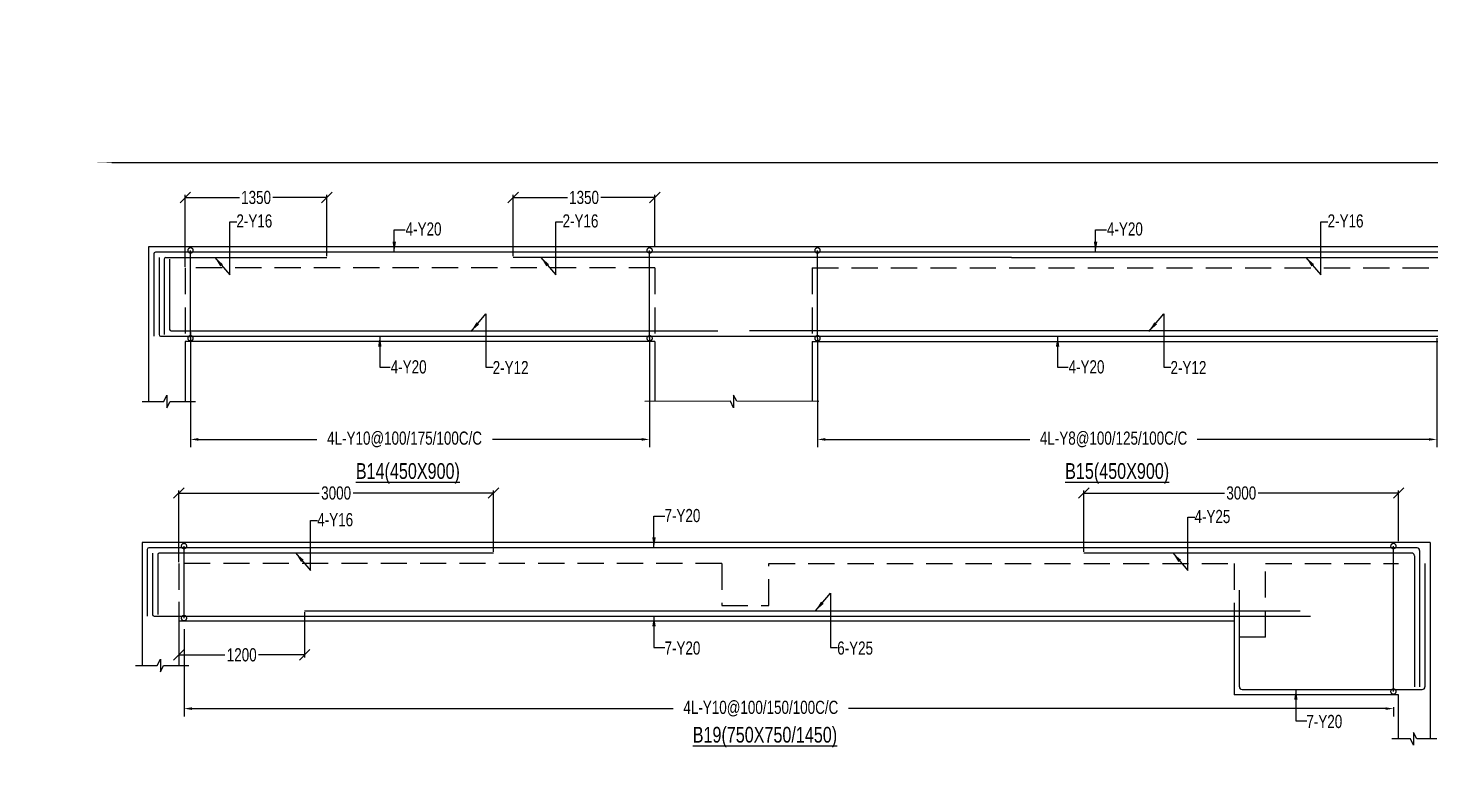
# Model space of a CAD drawing. Header units: millimetres. Extents: x 31347440 to 31744305, y -21457036 to -21063618.
# Drawn here: x 31643646 to 31657017, y -21127721 to -21120586 of the extents above; entities that cross this region are included whole.
import ezdxf

# ---------------------------------------------------------------- set-up
doc = ezdxf.new("R2010")
doc.units = ezdxf.units.MM
doc.header["$LTSCALE"] = 1000
doc.header["$MEASUREMENT"] = 0
doc.set_wipeout_variables(frame=1)
doc.header["$PDMODE"] = 3
for name, pattern in [('CONTINOUS', [0]), ('CONTINU', [0]), ('HIDDEN', [0.375, 0.25, -0.125])]:
    doc.linetypes.add(name, pattern=pattern)
for name, color, linetype in [('-S-ARROW', 253, 'Continuous'), ('-S-MISC', 8, 'Continuous'), ('-S-STIRUP', 11, 'Continuous'), ('-STR-BEAM', 7, 'CONTINU'), ('-STR-COLUMN', 5, 'HIDDEN'), ('-STR-REINF', 3, 'Continuous'), ('-STR-RF-DIM', 8, 'CONTINOUS'), ('-STR-TEXT', 6, 'Continuous'), ('SEC TEXT', 9, 'Continuous'), ('SLAB LINE', 254, 'HIDDEN')]:
    doc.layers.add(name, color=color, linetype=linetype)
doc.styles.add('BEAM-LS', font='romans.shx', dxfattribs={"width": 0.8})
doc.styles.add('SOBHA', font='swisscl.ttf')
doc.styles.add('sobha.sed', font='swisscl.ttf')
doc.dimstyles.new('S-50', dxfattribs={"dimscale": 50, "dimtxt": 2.5, "dimasz": 2, "dimexe": 0.5, "dimexo": 0.25, "dimgap": 0.25, "dimtad": 0, "dimdec": 0, "dimrnd": 0.0005, "dimzin": 0, "dimdsep": 46, "dimtxsty": 'sobha.sed', "dimblk": 'OBLIQUE', "dimcen": 0.09, "dimclrd": 8, "dimclre": 8, "dimclrt": 6, "dimadec": 0, "dimazin": 0, "dimtfac": 1, "dimtdec": 0, "dimtofl": 0, "dimtmove": 2, "dimatfit": 3, "dimfxl": 0.18, "dimtolj": 1, "dimtzin": 0, "dimlwd": -1, "dimlwe": -1, "dimarcsym": 0})
doc.dimstyles.new('S-DIM50', dxfattribs={"dimscale": 50, "dimtxt": 2.5, "dimasz": 1.5, "dimexe": 1.5, "dimexo": 1, "dimgap": 0.5, "dimtad": 0, "dimdec": 0, "dimzin": 0, "dimdsep": 46, "dimtxsty": 'SOBHA', "dimcen": 0.09, "dimclrd": 256, "dimclre": 256, "dimclrt": 6, "dimadec": 5, "dimazin": 0, "dimtfac": 1, "dimtdec": 0, "dimtofl": 0, "dimtmove": 0, "dimatfit": 3, "dimfxl": 0.18, "dimtolj": 1, "dimtzin": 0, "dimlwd": -1, "dimlwe": -1, "dimarcsym": 0})
doc.dimstyles.new('STIRUP', dxfattribs={"dimscale": 50, "dimtxt": 2.5, "dimasz": 2.2, "dimexe": 0, "dimexo": 0, "dimgap": 0.5, "dimtad": 0, "dimdec": 0, "dimzin": 0, "dimdsep": 46, "dimtxsty": 'BEAM-LS', "dimblk": 'DOTSMALL', "dimcen": 0.09, "dimclrd": 256, "dimclre": 256, "dimclrt": 256, "dimadec": 5, "dimazin": 0, "dimtfac": 1, "dimtdec": 0, "dimtofl": 0, "dimtmove": 0, "dimatfit": 3, "dimldrblk": 'DOTSMALL', "dimfxl": 0, "dimfxlon": 1, "dimtolj": 1, "dimtzin": 0, "dimlwd": -1, "dimlwe": -1, "dimarcsym": 0})

# ---------------------------------------------------------------- blocks, each defined once
blk = doc.blocks.new('_OBLIQUE')
at = {"color": 0, "linetype": 'ByBlock'}
blk.add_line((-0.5, -0.5), (0.5, 0.5), dxfattribs=at)
blk = doc.blocks.new('*D9')
at = {"layer": '-STR-RF-DIM', "transparency": 16777216}
for p, q in [((31645194, -21123484), (31645194, -21124580)), ((31649570, -21123529), (31649570, -21124580)), ((31645269, -21124505), (31646397, -21124505)), ((31649495, -21124505), (31648071, -21124505))]:
    blk.add_line(p, q, dxfattribs=at)
for points in [[(31645269, -21124492), (31645269, -21124517), (31645194, -21124505)], [(31649495, -21124492), (31649495, -21124517), (31649570, -21124505)]]:
    blk.add_solid(points, dxfattribs=at)
at = {"layer": 'Defpoints', "color": 0, "transparency": 16777216}
for p in [(31645194, -21123484, 178587), (31649570, -21123529, 0), (31649570, -21124505)]:
    blk.add_point(p, dxfattribs=at)
at = {"layer": '-STR-RF-DIM', "color": 6, "transparency": 16777216, "insert": (31647234, -21124505), "char_height": 125, "attachment_point": 5, "style": 'SOBHA'}
blk.add_mtext('\\A1;4L-Y10@100/175/100C/C', dxfattribs=at)
blk = doc.blocks.new('_DotSmall')
at = {"color": 0, "linetype": 'ByBlock', "const_width": 0.5}
blk.add_lwpolyline([(-0.0625, 0, 1), (0.0625, 0, 1)], format="xyb", close=True, dxfattribs=at)
blk = doc.blocks.new('*D10')
at = {"layer": '-S-STIRUP', "ltscale": 100, "transparency": 16777216}
blk.add_line((31645194, -21123541), (31645194, -21122704), dxfattribs=at)
at = {"layer": 'Defpoints', "color": 0, "linetype": 'CONTINU', "ltscale": 100, "transparency": 16777216}
for p in [(31645194, -21122704), (31645194, -21122704), (31645194, -21123541)]:
    blk.add_point(p, dxfattribs=at)
at = {"layer": '-S-STIRUP', "linetype": 'CONTINU', "ltscale": 100, "transparency": 16777216, "xscale": 100, "yscale": 100, "zscale": 100}
for p, rotation in [((31645194, -21122704), 90), ((31645194, -21123541), 270)]:
    blk.add_blockref('_DotSmall', p, dxfattribs=dict(at, rotation=rotation))
blk = doc.blocks.new('*D11')
at = {"layer": '-S-STIRUP', "ltscale": 100, "transparency": 16777216}
blk.add_line((31649570, -21123541), (31649570, -21122704), dxfattribs=at)
at = {"layer": 'Defpoints', "color": 0, "linetype": 'CONTINU', "ltscale": 100, "transparency": 16777216}
for p in [(31649570, -21122704), (31649570, -21122704), (31649570, -21123541)]:
    blk.add_point(p, dxfattribs=at)
at = {"layer": '-S-STIRUP', "linetype": 'CONTINU', "ltscale": 100, "transparency": 16777216, "xscale": 100, "yscale": 100, "zscale": 100}
for p, rotation in [((31649570, -21122704), 90), ((31649570, -21123541), 270)]:
    blk.add_blockref('_DotSmall', p, dxfattribs=dict(at, rotation=rotation))
blk = doc.blocks.new('*D12')
at = {"layer": '-S-STIRUP', "ltscale": 100, "transparency": 16777216}
blk.add_line((31651170, -21123541), (31651170, -21122704), dxfattribs=at)
at = {"layer": 'Defpoints', "color": 0, "linetype": 'CONTINU', "ltscale": 100, "transparency": 16777216}
for p in [(31651170, -21122704), (31651170, -21122704), (31651170, -21123541)]:
    blk.add_point(p, dxfattribs=at)
at = {"layer": '-S-STIRUP', "linetype": 'CONTINU', "ltscale": 100, "transparency": 16777216, "xscale": 100, "yscale": 100, "zscale": 100}
for p, rotation in [((31651170, -21122704), 90), ((31651170, -21123541), 270)]:
    blk.add_blockref('_DotSmall', p, dxfattribs=dict(at, rotation=rotation))
blk = doc.blocks.new('*D8')
at = {"layer": '-STR-RF-DIM', "transparency": 16777216}
for p, q in [((31651170, -21123541), (31651170, -21124580)), ((31657072, -21123541), (31657072, -21124580)), ((31651245, -21124505), (31653194, -21124505)), ((31656997, -21124505), (31654789, -21124505))]:
    blk.add_line(p, q, dxfattribs=at)
for points in [[(31651245, -21124492), (31651245, -21124517), (31651170, -21124505)], [(31656997, -21124492), (31656997, -21124517), (31657072, -21124505)]]:
    blk.add_solid(points, dxfattribs=at)
at = {"layer": 'Defpoints', "color": 0, "transparency": 16777216}
for p in [(31651170, -21123541, 0), (31657072, -21123541, 0), (31651170, -21124505)]:
    blk.add_point(p, dxfattribs=at)
at = {"layer": '-STR-RF-DIM', "color": 6, "transparency": 16777216, "insert": (31653992, -21124505), "char_height": 125, "attachment_point": 5, "style": 'SOBHA'}
blk.add_mtext('\\A1;4L-Y8@100/125/100C/C', dxfattribs=at)
blk = doc.blocks.new('*D317')
at = {"color": 8, "transparency": 16777216}
for p, q in [((31648270, -21122759), (31648270, -21122175)), ((31648270, -21122200), (31648786, -21122200)), ((31649620, -21122200), (31649105, -21122200)), ((31649620, -21122659), (31649620, -21122175))]:
    blk.add_line(p, q, dxfattribs=at)
at = {"layer": 'Defpoints', "color": 0, "transparency": 16777216}
for p in [(31649620, -21122200), (31648270, -21122771, 0), (31649620, -21122671, 0)]:
    blk.add_point(p, dxfattribs=at)
at = {"color": 8, "transparency": 16777216, "xscale": 100, "yscale": 100, "zscale": 100, "rotation": 180}
blk.add_blockref('_OBLIQUE', (31648270, -21122200), dxfattribs=at)
at = {"color": 8, "transparency": 16777216, "xscale": 100, "yscale": 100, "zscale": 100}
blk.add_blockref('_OBLIQUE', (31649620, -21122200), dxfattribs=at)
at = {"color": 6, "transparency": 16777216, "insert": (31648945, -21122200), "char_height": 125, "attachment_point": 5, "style": 'sobha.sed'}
blk.add_mtext('\\A1;1350', dxfattribs=at)
blk = doc.blocks.new('*D318')
at = {"color": 8, "transparency": 16777216}
for p, q in [((31645144, -21122859), (31645144, -21122175)), ((31645144, -21122200), (31645660, -21122200)), ((31646494, -21122200), (31645979, -21122200)), ((31646494, -21122759), (31646494, -21122175))]:
    blk.add_line(p, q, dxfattribs=at)
at = {"layer": 'Defpoints', "color": 0, "transparency": 16777216}
for p in [(31645144, -21122200), (31646494, -21122771, 0), (31645144, -21122871, 0)]:
    blk.add_point(p, dxfattribs=at)
at = {"color": 8, "transparency": 16777216, "xscale": 100, "yscale": 100, "zscale": 100, "rotation": 180}
blk.add_blockref('_OBLIQUE', (31645144, -21122200), dxfattribs=at)
at = {"color": 8, "transparency": 16777216, "xscale": 100, "yscale": 100, "zscale": 100}
blk.add_blockref('_OBLIQUE', (31646494, -21122200), dxfattribs=at)
at = {"color": 6, "transparency": 16777216, "insert": (31645819, -21122200), "char_height": 125, "attachment_point": 5, "style": 'sobha.sed'}
blk.add_mtext('\\A1;1350', dxfattribs=at)
blk = doc.blocks.new('*D365')
at = {"layer": '-STR-RF-DIM', "transparency": 16777216}
for p, q in [((31645132, -21126312), (31645132, -21127145)), ((31645207, -21127070), (31649793, -21127070)), ((31656584, -21127070), (31651466, -21127070)), ((31656659, -21127057), (31656659, -21127145))]:
    blk.add_line(p, q, dxfattribs=at)
for points in [[(31645207, -21127057), (31645207, -21127082), (31645132, -21127070)], [(31656584, -21127057), (31656584, -21127082), (31656659, -21127070)]]:
    blk.add_solid(points, dxfattribs=at)
at = {"layer": 'Defpoints', "color": 0, "transparency": 16777216}
for p in [(31645132, -21126312, 178587), (31656659, -21127057, 0), (31656659, -21127070)]:
    blk.add_point(p, dxfattribs=at)
at = {"layer": '-STR-RF-DIM', "color": 6, "transparency": 16777216, "insert": (31650630, -21127070), "char_height": 125, "attachment_point": 5, "style": 'SOBHA'}
blk.add_mtext('\\A1;4L-Y10@100/150/100C/C', dxfattribs=at)
blk = doc.blocks.new('*D366')
at = {"layer": '-S-STIRUP', "ltscale": 100, "transparency": 16777216}
blk.add_line((31645132, -21126207), (31645132, -21125521), dxfattribs=at)
at = {"layer": 'Defpoints', "color": 0, "linetype": 'CONTINU', "ltscale": 100, "transparency": 16777216}
for p in [(31645132, -21125521), (31645132, -21125521), (31645132, -21126207)]:
    blk.add_point(p, dxfattribs=at)
at = {"layer": '-S-STIRUP', "linetype": 'CONTINU', "ltscale": 100, "transparency": 16777216, "xscale": 100, "yscale": 100, "zscale": 100}
for p, rotation in [((31645132, -21125521), 90), ((31645132, -21126207), 270)]:
    blk.add_blockref('_DotSmall', p, dxfattribs=dict(at, rotation=rotation))
blk = doc.blocks.new('*D367')
at = {"layer": '-S-STIRUP', "ltscale": 100, "transparency": 16777216}
blk.add_line((31656659, -21126907), (31656659, -21125521), dxfattribs=at)
at = {"layer": 'Defpoints', "color": 0, "linetype": 'CONTINU', "ltscale": 100, "transparency": 16777216}
for p in [(31656659, -21125521), (31656659, -21125521), (31656659, -21126907)]:
    blk.add_point(p, dxfattribs=at)
at = {"layer": '-S-STIRUP', "linetype": 'CONTINU', "ltscale": 100, "transparency": 16777216, "xscale": 100, "yscale": 100, "zscale": 100}
for p, rotation in [((31656659, -21125521), 90), ((31656659, -21126907), 270)]:
    blk.add_blockref('_DotSmall', p, dxfattribs=dict(at, rotation=rotation))
blk = doc.blocks.new('*D374')
at = {"color": 8, "transparency": 16777216}
for p, q in [((31653709, -21125575), (31653709, -21124991)), ((31653709, -21125016), (31655048, -21125016)), ((31656709, -21125016), (31655370, -21125016)), ((31656709, -21125475), (31656709, -21124991))]:
    blk.add_line(p, q, dxfattribs=at)
at = {"layer": 'Defpoints', "color": 0, "transparency": 16777216}
for p in [(31656709, -21125016), (31656709, -21125488, 0), (31653709, -21125588, 0)]:
    blk.add_point(p, dxfattribs=at)
at = {"color": 8, "transparency": 16777216, "xscale": 100, "yscale": 100, "zscale": 100, "rotation": 180}
blk.add_blockref('_OBLIQUE', (31653709, -21125016), dxfattribs=at)
at = {"color": 8, "transparency": 16777216, "xscale": 100, "yscale": 100, "zscale": 100}
blk.add_blockref('_OBLIQUE', (31656709, -21125016), dxfattribs=at)
at = {"color": 6, "transparency": 16777216, "insert": (31655209, -21125016), "char_height": 125, "attachment_point": 5, "style": 'sobha.sed'}
blk.add_mtext('\\A1;3000', dxfattribs=at)
blk = doc.blocks.new('*D379')
at = {"color": 8, "transparency": 16777216}
for p, q in [((31645082, -21125675), (31645082, -21124991)), ((31645082, -21125016), (31646421, -21125016)), ((31648082, -21125016), (31646743, -21125016)), ((31648082, -21125575), (31648082, -21124991))]:
    blk.add_line(p, q, dxfattribs=at)
at = {"layer": 'Defpoints', "color": 0, "transparency": 16777216}
for p in [(31648082, -21125016), (31645082, -21125688), (31648082, -21125588, 0)]:
    blk.add_point(p, dxfattribs=at)
at = {"color": 8, "transparency": 16777216, "xscale": 100, "yscale": 100, "zscale": 100, "rotation": 180}
blk.add_blockref('_OBLIQUE', (31645082, -21125016), dxfattribs=at)
at = {"color": 8, "transparency": 16777216, "xscale": 100, "yscale": 100, "zscale": 100}
blk.add_blockref('_OBLIQUE', (31648082, -21125016), dxfattribs=at)
at = {"color": 6, "transparency": 16777216, "insert": (31646582, -21125016), "char_height": 125, "attachment_point": 5, "style": 'sobha.sed'}
blk.add_mtext('\\A1;3000', dxfattribs=at)
blk = doc.blocks.new('*D375')
at = {"color": 8, "transparency": 16777216}
for p, q in [((31645082, -21126053), (31645082, -21126583)), ((31646282, -21126150), (31646282, -21126583)), ((31645082, -21126558), (31645522, -21126558)), ((31646282, -21126558), (31645841, -21126558))]:
    blk.add_line(p, q, dxfattribs=at)
at = {"layer": 'Defpoints', "color": 0, "transparency": 16777216}
for p in [(31645082, -21126040), (31646282, -21126138, 0), (31646282, -21126558)]:
    blk.add_point(p, dxfattribs=at)
at = {"color": 8, "transparency": 16777216, "xscale": 100, "yscale": 100, "zscale": 100, "rotation": 180}
blk.add_blockref('_OBLIQUE', (31645082, -21126558), dxfattribs=at)
at = {"color": 8, "transparency": 16777216, "xscale": 100, "yscale": 100, "zscale": 100}
blk.add_blockref('_OBLIQUE', (31646282, -21126558), dxfattribs=at)
at = {"color": 6, "transparency": 16777216, "insert": (31645682, -21126558), "char_height": 125, "attachment_point": 5, "style": 'sobha.sed'}
blk.add_mtext('\\A1;1200', dxfattribs=at)

msp = doc.modelspace()

# ---------------------------------------------------------------- linework, layer by layer
at = {"layer": '-S-MISC', "linetype": 'ByBlock', "ltscale": 1000, "elevation": 0}
for points in [[(31644731.8, -21124142.3), (31644939.5, -21124142.3), (31644969.4, -21124082.6), (31644969.4, -21124202.8), (31644999.3, -21124142.3), (31645240.3, -21124142.3)], [(31651183, -21124142.3), (31650400.3, -21124141.9), (31650370.4, -21124082.2), (31650370.4, -21124202.4), (31650340.6, -21124141.9), (31649524.6, -21124142.3)], [(31644669.2, -21126658.4), (31644877, -21126658.4), (31644906.8, -21126598.8), (31644906.8, -21126718.9), (31644936.7, -21126658.4), (31645177.7, -21126658.4)], [(31657071.5, -21127358.4), (31656881.3, -21127358), (31656851.4, -21127298.3), (31656851.4, -21127418.5), (31656821.6, -21127358), (31656644.6, -21127358.4)]]:
    msp.add_lwpolyline(points, dxfattribs=at)
at = {"layer": '-STR-BEAM'}
for p, q in [((31663698.2, -21122671.4, 0), (31644794.4, -21122671.4)), ((31649620.4, -21123571.4, 0), (31645144.4, -21123571.4, 0)), ((31651120.4, -21123571.4, 0), (31657122.4, -21123571.4, 0)), ((31657008.9, -21125487.5, 0), (31644731.8, -21125487.5, 0)), ((31655140.9, -21126237.5, 0), (31645081.9, -21126237.5, 0)), ((31655140.9, -21126237.5, 0), (31655140.9, -21126937.5, 0)), ((31656708.9, -21126937.5, 0), (31655140.9, -21126937.5, 0))]:
    msp.add_line(p, q, dxfattribs=at)
at = {"layer": '-STR-BEAM', "elevation": 0}
msp.add_lwpolyline([(31679606.4, -21150567.8), (31644306.4, -21150567.8), (31644306.4, -21121867.8), (31679606.4, -21121867.8)], close=True, dxfattribs=at)
at = {"layer": '-STR-COLUMN', "linetype": 'Continuous', "ltscale": 10}
for p, q in [((31644794.4, -21122671.4, 0), (31644794.4, -21124142.3, 0)), ((31645144.4, -21123571.4, 0), (31645144.4, -21124142.3, 0)), ((31649620.4, -21123571.4, 0), (31649620.4, -21124142.3, 0)), ((31651120.4, -21123571.4, 0), (31651120.4, -21124142.3, 0)), ((31644731.8, -21125487.5, 0), (31644731.8, -21126658.4, 0)), ((31657008.9, -21125487.5, 0), (31657008.9, -21127358.3, 0)), ((31645081.9, -21126237.5, 0), (31645081.9, -21126658.4, 0)), ((31656708.3, -21127358.3, 0), (31656708.3, -21126937.5, 0))]:
    msp.add_line(p, q, dxfattribs=at)
at = {"layer": '-STR-REINF', "ltscale": 10}
for p, q in [((31644844.4, -21122736.4, 0), (31644844.4, -21123522, 0)), ((31663636.4, -21122721.4, 0), (31644859.4, -21122721.4, 0)), ((31644894.4, -21122771.4, 0), (31644894.4, -21123506.4, 0)), ((31644959.4, -21122771.4, 0), (31646494.4, -21122771.4, 0)), ((31653020.4, -21122771.4, 0), (31648270.4, -21122771.4, 0)), ((31653020.4, -21122771.4, 0), (31659922.4, -21122771.4, 0)), ((31644944.4, -21122786.4, 0), (31644944.4, -21123506.4, 0)), ((31644994.4, -21122786.4, 0), (31644994.4, -21123456.4, 0)), ((31644909.4, -21123521.4, 0), (31663636.4, -21123521.4, 0)), ((31645009.4, -21123471.4, 0), (31650220.4, -21123471.4, 0)), ((31657722.4, -21123471.4, 0), (31650520.4, -21123471.4, 0)), ((31644781.8, -21125552.5, 0), (31644781.8, -21126188.2, 0)), ((31656883.9, -21125537.5, 0), (31644796.8, -21125537.5, 0)), ((31656908.9, -21125562.5, 0), (31656908.9, -21126862.5, 0)), ((31644831.8, -21125587.5, 0), (31644831.8, -21126172.5, 0)), ((31644881.8, -21125602.5, 0), (31644881.8, -21126172.5, 0)), ((31648081.9, -21125587.5, 0), (31644896.8, -21125587.5, 0)), ((31656833.9, -21125587.5, 0), (31653708.9, -21125587.5, 0)), ((31656858.9, -21125612.5, 0), (31656858.9, -21126862.5, 0)), ((31656958.9, -21125687.5, 0), (31656958.9, -21126862.5, 0)), ((31655190.9, -21126862.5, 0), (31655190.9, -21125939.8, 0)), ((31644846.8, -21126187.5, 0), (31655867.7, -21126187.5, 0)), ((31646281.9, -21126137.5, 0), (31655769.5, -21126137.5, 0)), ((31655215.9, -21126887.5, 0), (31656933.9, -21126887.5, 0))]:
    msp.add_line(p, q, dxfattribs=at)
for centre, radius, start, end in [((31644859.4, -21122736.4, 0), 15, 90, 180), ((31644959.4, -21122786.4, 0), 15, 90, 180), ((31644909.4, -21123506.4, 0), 15, 180, 270), ((31645009.4, -21123456.4, 0), 15, 180, 270), ((31644796.8, -21125552.5, 0), 15, 90, 180), ((31644896.8, -21125602.5, 0), 15, 90, 180), ((31644846.8, -21126172.5, 0), 15, 180, 270), ((31656933.9, -21126862.5, 0), 25, 270, 0)]:
    msp.add_arc(centre, radius, start, end, dxfattribs=at)
at = {"layer": '-STR-REINF', "ltscale": 10, "extrusion": (-3.02465e-10, 5.87885e-08, 1)}
msp.add_arc((31656883.9, -21125562.5, -1.3), 25, 0, 90, dxfattribs=at)
at = {"layer": '-STR-REINF', "ltscale": 10, "extrusion": (-3.02465e-10, 8.8334e-08, 1)}
msp.add_arc((31656833.9, -21125612.5, -1.9), 25, 0, 90, dxfattribs=at)
at = {"layer": '-STR-REINF', "ltscale": 10, "extrusion": (8.86701e-09, 0, 1)}
msp.add_arc((31655215.9, -21126862.5, 0.3), 25, 180, 270, dxfattribs=at)
at = {"layer": 'SLAB LINE', "color": 8, "linetype": 'HIDDEN'}
for p, q in [((31649620.4, -21122871.4, 0), (31645144.4, -21122871.4, 0)), ((31645144.4, -21122871.4, 0), (31645144.4, -21123571.4, 0)), ((31649620.4, -21122871.4, 0), (31649620.4, -21123571.4, 0)), ((31651120.4, -21122871.4, 0), (31657122.4, -21122871.4, 0)), ((31651120.4, -21122871.4, 0), (31651120.4, -21123571.4, 0)), ((31650257, -21125687.5, 0), (31645081.9, -21125687.5, 0)), ((31645081.9, -21125687.5, 0), (31645081.9, -21126237.5, 0)), ((31650707, -21125687.5, 0), (31655140.9, -21125687.5, 0)), ((31655140.9, -21125687.5, 0), (31655140.9, -21126237.5, 0)), ((31655440.9, -21126387.5, 0), (31655440.9, -21125687.5, 0)), ((31655440.9, -21125687.5, 0), (31656708.9, -21125687.5, 0)), ((31655440.9, -21126387.5, 0), (31655140.9, -21126387.5, 0))]:
    msp.add_line(p, q, dxfattribs=at)
at = {"layer": 'SLAB LINE', "color": 8, "linetype": 'HIDDEN', "elevation": 0}
msp.add_lwpolyline([(31650257, -21125687.5), (31650257, -21126087.5), (31650707, -21126087.5), (31650707, -21125687.5)], dxfattribs=at)

# ---------------------------------------------------------------- texts
at = {"layer": '-STR-TEXT', "color": 6, "style": 'SOBHA'}
for s, p in [('2-Y16', (31645631.5, -21122485.5, 0)), ('2-Y16', (31648740, -21122485.5, 0)), ('2-Y16', (31656032, -21122485.5, 0)), ('2-Y12', (31648074, -21123883, 0)), ('2-Y12', (31654534.5, -21123883, 0)), ('7-Y20', (31649711.6, -21125292.7, 0)), ('4-Y25', (31654763, -21125301.6, 0)), ('4-Y16', (31646402, -21125332.4, 0)), ('7-Y20', (31649711.6, -21126554.8, 0)), ('6-Y25', (31651357.5, -21126555.3, 0)), ('7-Y20', (31655829.4, -21127254.8, 0))]:
    msp.add_text(s, height=125, dxfattribs=at).set_placement(p)
at = {"layer": '-STR-TEXT', "color": 6, "char_height": 125, "style": 'SOBHA'}
for insert, attachment_point in [((31647244.4, -21122437.1, 0), 1), ((31653928.9, -21122437.1, 0), 1), ((31647102.3, -21123877.7, 0), 7), ((31653562.8, -21123877.7, 0), 7)]:
    msp.add_mtext('\\A1;4-Y20', dxfattribs=dict(at, insert=insert, attachment_point=attachment_point))
at = {"layer": 'SEC TEXT', "color": 4, "linetype": 'ByBlock', "style": 'sobha.sed'}
for s, p in [('%%UB14(450X900)', (31646769.8, -21124880.9, 0)), ('%%UB15(450X900)', (31653530.3, -21124880.9, 0)), ('%%UB19(750X750/1450)', (31649980.8, -21127393.3, 0))]:
    msp.add_text(s, height=150, rotation=359.98928, dxfattribs=at).set_placement(p)

# ---------------------------------------------------------------- dimensions: what is measured, and where the dimension line sits
at = {"layer": '-S-STIRUP', "linetype": 'CONTINU', "ltscale": 100}
for base, p1, p2, picture, middle in [((31645194.3, -21122704.4, 178586.6), (31645194.3, -21123541.1, 178586.6), (31645194.3, -21122704.4, 178586.6), '*D10', (31645194.3, -21123122.7, 178586.6)), ((31649570.4, -21122704.4, 0), (31649570.4, -21123541.1, 0), (31649570.4, -21122704.4, 0), '*D11', (31649570.4, -21123122.7, 0)), ((31651170.4, -21122704.4, 0), (31651170.4, -21123541.1, 0), (31651170.4, -21122704.4, 0), '*D12', (31651170.4, -21123122.7, 0)), ((31645131.7, -21125520.5, 178586.6), (31645131.7, -21126207.2, 178586.6), (31645131.7, -21125520.5, 178586.6), '*D366', (31645131.7, -21125863.9, 178586.6)), ((31656658.9, -21125520.5, 0), (31656658.9, -21126907.2, 0), (31656658.9, -21125520.5, 0), '*D367', (31656658.9, -21126213.9, 0))]:
    dim = msp.add_linear_dim(base=base, p1=p1, p2=p2, angle=90, text=' ', dimstyle='STIRUP', override={"dimasz": 2}, dxfattribs=at)
    dim.commit()
    dim.dimension.update_dxf_attribs({"geometry": picture, "text_midpoint": middle})
at = {"layer": '-STR-RF-DIM'}
for base, p1, p2, text, picture, middle in [((31649570.4, -21124505, 0), (31645194.3, -21123484.2, 178586.6), (31649570.4, -21123529.4, 0), '4L-Y10@100/175/100C/C', '*D9', (31647233.9, -21124505, 0)), ((31656658.9, -21127069.8, 0), (31645131.7, -21126311.6, 178586.6), (31656658.9, -21127056.9, 0), '4L-Y10@100/150/100C/C', '*D365', (31650629.6, -21127069.8, 0))]:
    dim = msp.add_linear_dim(base=base, p1=p1, p2=p2, text=text, dimstyle='S-DIM50', override={"dimscale": 1, "dimtxt": 125, "dimasz": 75, "dimexe": 75, "dimexo": 0, "dimgap": 25, "dimsah": 1, "dimcen": 4.5, "dimfxl": 75}, dxfattribs=at)
    dim.commit()
    dim.dimension.update_dxf_attribs({"geometry": picture, "text_midpoint": middle, "dimtype": 160})
dim = msp.add_linear_dim(base=(31651170.4, -21124505, 0), p1=(31657072.4, -21123541.1, 0), p2=(31651170.4, -21123541.1, 0), angle=180, text='4L-Y8@100/125/100C/C', dimstyle='S-DIM50', override={"dimscale": 1, "dimtxt": 125, "dimasz": 75, "dimexe": 75, "dimexo": 0, "dimgap": 25, "dimsah": 1, "dimcen": 4.5, "dimfxl": 75}, dxfattribs=at)
dim.commit()
dim.dimension.update_dxf_attribs({"geometry": '*D8', "text_midpoint": (31653991.5, -21124505, 0), "dimtype": 160})
at = {"color": 1}
dim = msp.add_linear_dim(base=(31645144.4, -21122200, 0), p1=(31646494.4, -21122771.4, 0), p2=(31645144.4, -21122871.4, 0), angle=180, dimstyle='S-50', override={"dimclrd": 8}, dxfattribs=at)
dim.commit()
dim.dimension.update_dxf_attribs({"geometry": '*D318', "text_midpoint": (31645819.4, -21122200, 0)})
dim = msp.add_linear_dim(base=(31649620.4, -21122200, 0), p1=(31648270.4, -21122771.4, 0), p2=(31649620.4, -21122671.4, 0), dimstyle='S-50', override={"dimclrd": 8}, dxfattribs=at)
dim.commit()
dim.dimension.update_dxf_attribs({"geometry": '*D317', "text_midpoint": (31648945.4, -21122200, 0)})
for base, p1, p2, picture, middle in [((31648081.9, -21125016.1, 0), (31645081.9, -21125687.5, 0), (31648081.9, -21125587.5, 0), '*D379', (31646581.9, -21125016.1, 0)), ((31656708.9, -21125016.1, 0), (31653708.9, -21125587.5, 0), (31656708.9, -21125487.5, 0), '*D374', (31655208.9, -21125016.1, 0)), ((31646281.9, -21126558, 0), (31645081.9, -21126040.2, 0), (31646281.9, -21126137.5, 0), '*D375', (31645681.9, -21126558, 0))]:
    dim = msp.add_linear_dim(base=base, p1=p1, p2=p2, dimstyle='S-50', dxfattribs=at)
    dim.commit()
    dim.dimension.update_dxf_attribs({"geometry": picture, "text_midpoint": middle})

# ---------------------------------------------------------------- leaders
at = {"layer": '-S-ARROW'}
for points, override in [([(31645425.2, -21122770.3, 0), (31645567.4, -21122937.6, 0), (31645567.4, -21122430.3, 0), (31645634.8, -21122430.3, 0)], {"dimgap": 0.1}), ([(31648533.7, -21122770.3, 0), (31648675.9, -21122937.6, 0), (31648675.9, -21122430.3, 0), (31648743.3, -21122430.3, 0)], {"dimgap": 0.1}), ([(31655825.7, -21122770.3, 0), (31655967.9, -21122937.6, 0), (31655967.9, -21122430.3, 0), (31656035.3, -21122430.3, 0)], {"dimgap": 0.1}), ([(31647867.7, -21123475.1, 0), (31648009.9, -21123307.9, 0), (31648009.9, -21123815.2, 0), (31648077.3, -21123815.2, 0)], {"dimgap": 0.1}), ([(31654328.2, -21123475.1, 0), (31654470.4, -21123307.9, 0), (31654470.4, -21123815.2, 0), (31654537.8, -21123815.2, 0)], {"dimgap": 0.1}), ([(31646195.7, -21125586.5, 0), (31646337.9, -21125753.7, 0), (31646337.9, -21125277.2, 0), (31646405.3, -21125277.2, 0)], {"dimgap": 0.1}), ([(31649611.5, -21125537.5, 0), (31649611.5, -21125237.5, 0), (31649714.9, -21125237.5, 0)], {"dimasz": 2, "dimgap": 0.1, "dimtad": 0}), ([(31654556.7, -21125586.5, 0), (31654698.9, -21125753.7, 0), (31654698.9, -21125246.4, 0), (31654766.3, -21125246.4, 0)], {"dimgap": 0.1}), ([(31651151.2, -21126137, 0), (31651293.4, -21125969.8, 0), (31651293.4, -21126487.5, 0), (31651360.8, -21126487.5, 0)], {"dimgap": 0.1}), ([(31649611.5, -21126185.8, 0), (31649611.5, -21126487.5, 0), (31649714.9, -21126487.5, 0)], {"dimasz": 2, "dimgap": 0.1, "dimtad": 0}), ([(31655729.3, -21126885.8, 0), (31655729.3, -21127187.5, 0), (31655832.8, -21127187.5, 0)], {"dimasz": 2, "dimgap": 0.1, "dimtad": 0})]:
    msp.add_leader(points, dimstyle='S-50', override=override, dxfattribs=at)
at = {"layer": '-S-ARROW', "annotation_type": 0, "has_hookline": 1, "hookline_direction": 1, "text_width": 355.3}
for points in [[(31647136, -21122721.4, 0), (31647136, -21122508.6, 0), (31647239.4, -21122507.2, 0)], [(31653820.5, -21122721.4, 0), (31653820.5, -21122508.6, 0), (31653923.9, -21122507.2, 0)], [(31646998.2, -21123521.4, 0), (31646998.2, -21123815.2, 0), (31647097.3, -21123815.2, 0)], [(31653458.7, -21123521.4, 0), (31653458.7, -21123815.2, 0), (31653557.8, -21123815.2, 0)]]:
    msp.add_leader(points, dimstyle='S-50', override={"dimasz": 2, "dimgap": 0.1, "dimtad": 0}, dxfattribs=at)

# ---------------------------------------------------------------- next in the draw order: wipeouts: each hides what was drawn before it
at = {"color": 250}
msp.add_wipeout([(31644442.4, -21121867.8), (31644442.4, -21150567.8), (31599025, -21149499.5), (31599000.5, -21120585.5), (31644446.8, -21121867.8)], dxfattribs=at).translate(0, 0, 0).dxf.layer = 'Defpoints'

doc.saveas('drawing.dxf')
